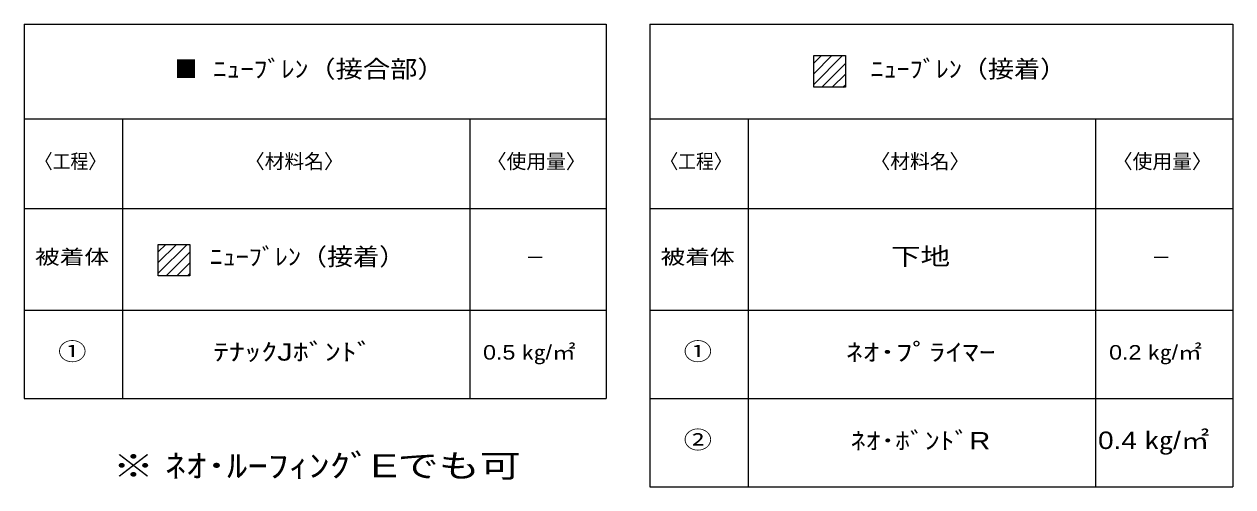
# Model space of a CAD drawing. Units: millimetres, scale not verified. Extents: x -67 to 61, y -98 to 99.
# Drawn here: x -66.5 to 55.8, y -97.5 to -50.7 of the extents above; entities that cross this region are included whole.
import ezdxf
from ezdxf.enums import TextEntityAlignment as Align

# ---------------------------------------------------------------- set-up
doc = ezdxf.new("R2010")
doc.units = ezdxf.units.MM
doc.header["$LTSCALE"] = 0.1
doc.layers.add('0-0_Z_O-文字', color=134, linetype='Continuous', lineweight=18)
doc.layers.add('0-1_Eシート', color=254, linetype='Continuous', lineweight=18)
doc.styles.add('HGPｺﾞｼｯｸM', font='')
doc.styles.get('HGPｺﾞｼｯｸM').set_extended_font_data('HGPｺﾞｼｯｸM')

msp = doc.modelspace()

# ---------------------------------------------------------------- linework, layer by layer
at = {"layer": '0-0_Z_O-文字'}
for p, q in [((-66.5194, -50.6935), (-7.6131, -50.6935)), ((-66.5194, -50.6935), (-66.5194, -88.5889)), ((-7.6131, -50.6935), (-7.6131, -88.5889)), ((-3.2145, -50.6935), (55.7916, -50.6935)), ((-3.2145, -50.6935), (-3.2145, -97.5345)), ((55.7916, -50.6935), (55.7916, -97.5345)), ((-66.5194, -60.2935), (-7.6131, -60.2935)), ((-3.2145, -60.2935), (55.7916, -60.2935)), ((-66.5194, -69.3518), (-7.6131, -69.3518)), ((-3.2145, -69.3518), (55.7916, -69.3518)), ((-66.5194, -79.6434), (-7.6131, -79.6434)), ((-3.2145, -79.6434), (55.7916, -79.6434)), ((-66.5194, -88.5889), (-7.6131, -88.5889)), ((-3.2145, -88.5889), (55.7916, -88.5889)), ((-3.2145, -97.5345), (55.7916, -97.5345))]:
    msp.add_line(p, q, dxfattribs=at)
at = {"layer": '0-0_Z_O-文字', "color": 254}
for p, q in [((13.3944, -54.6356), (14.1518, -53.8782)), ((13.3944, -55.7132), (15.2294, -53.8782)), ((13.3944, -56.7909), (16.3071, -53.8782)), ((14.1847, -57.0782), (16.5944, -54.6685)), ((15.2623, -57.0782), (16.5944, -55.7461)), ((16.3399, -57.0782), (16.5944, -56.8238)), ((-52.9509, -73.7429), (-52.1935, -72.9855)), ((-52.9509, -74.8205), (-51.1159, -72.9855)), ((-52.9509, -75.8982), (-50.0383, -72.9855)), ((-52.1606, -76.1855), (-49.7509, -73.7758)), ((-51.083, -76.1855), (-49.7509, -74.8534)), ((-50.0054, -76.1855), (-49.7509, -75.9311))]:
    msp.add_line(p, q, dxfattribs=at)
at = {"layer": '0-0_Z_O-文字', "color": 1}
for p, q in [((-56.5664, -60.2935), (-56.5664, -88.5889)), ((-21.4053, -60.2935), (-21.4053, -88.5889)), ((6.7384, -60.2935), (6.7384, -97.5345)), ((41.8996, -60.2935), (41.8996, -97.5345))]:
    msp.add_line(p, q, dxfattribs=at)
at = {"layer": '0-1_Eシート', "color": 92}
for points in [[(13.3944, -53.8782), (16.5944, -53.8782), (16.5944, -57.0782), (13.3944, -57.0782)], [(-52.9509, -72.9855), (-49.7509, -72.9855), (-49.7509, -76.1855), (-52.9509, -76.1855)]]:
    msp.add_lwpolyline(points, close=True, dxfattribs=at)

# ---------------------------------------------------------------- texts
at = {"layer": '0-0_Z_O-文字', "color": 3, "style": 'HGPｺﾞｼｯｸM', "width": 0.95}
msp.add_text('■', height=1.76, dxfattribs=at).set_placement((-51.2957, -56.6387), align=Align.BOTTOM_LEFT)
at = {"layer": '0-0_Z_O-文字', "style": 'HGPｺﾞｼｯｸM'}
for s, height, width, p in [(' ﾆｭｰﾌﾞﾚﾝ（接合部）', 1.76, 1.15, (-48.1769, -56.6387)), ('\u3000\u3000ﾆｭｰﾌﾞﾚﾝ（接着）', 1.76, 1.1, (13.8439, -56.6387)), ('〈工程〉', 1.466, 0.9, (-65.4363, -65.7567)), ('〈工程〉', 1.466, 0.9, (-2.1314, -65.7567)), ('被着体', 1.466, 1.25, (-65.4262, -75.4316)), ('\u3000ﾆｭｰﾌﾞﾚﾝ（接着）', 1.76, 1.1, (-50.395, -75.6428)), ('被着体', 1.466, 1.25, (-2.1213, -75.4316)), ('下地', 1.76, 1.25, (21.188, -75.6123)), ('①', 1.76, 1.2, (-63.0901, -85.237)), ('ﾃﾅｯｸJﾎﾞﾝﾄﾞ', 1.76, 1.35, (-47.4041, -85.2857)), ('0.5 ㎏/㎡', 1.466, 1.2, (-20.0828, -85.0908)), ('①', 1.76, 1.2, (0.2148, -85.237)), ('ﾈｵ･ﾌﾟﾗｲﾏｰ', 1.76, 1.4, (16.6439, -85.3101)), ('0.2 ㎏/㎡', 1.466, 1.2, (43.272, -85.0908)), ('②', 1.76, 1.2, (0.2148, -94.1825)), ('ﾈｵ･ﾎﾞﾝﾄﾞR', 1.76, 1.25, (17.1251, -94.2739)), ('0.4 ㎏/㎡', 1.76, 1.2, (42.1573, -94.2312)), ('※ ﾈｵ･ﾙｰﾌｨﾝｸﾞEでも可', 2.346, 1.3, (-57.5442, -97.2774))]:
    msp.add_text(s, height=height, dxfattribs=dict(at, width=width)).set_placement(p, align=Align.BOTTOM_LEFT)
for s, p in [('〈材料名〉', (-44.1788, -65.7567)), ('〈使用量〉', (-19.7021, -65.7567)), ('〈材料名〉', (19.1261, -65.7567)), ('〈使用量〉', (43.6527, -65.7567)), ('－', (-15.8036, -75.4976)), ('－', (47.5512, -75.4976))]:
    msp.add_text(s, height=1.466, dxfattribs=at).set_placement(p, align=Align.BOTTOM_LEFT)

doc.saveas('drawing.dxf')
